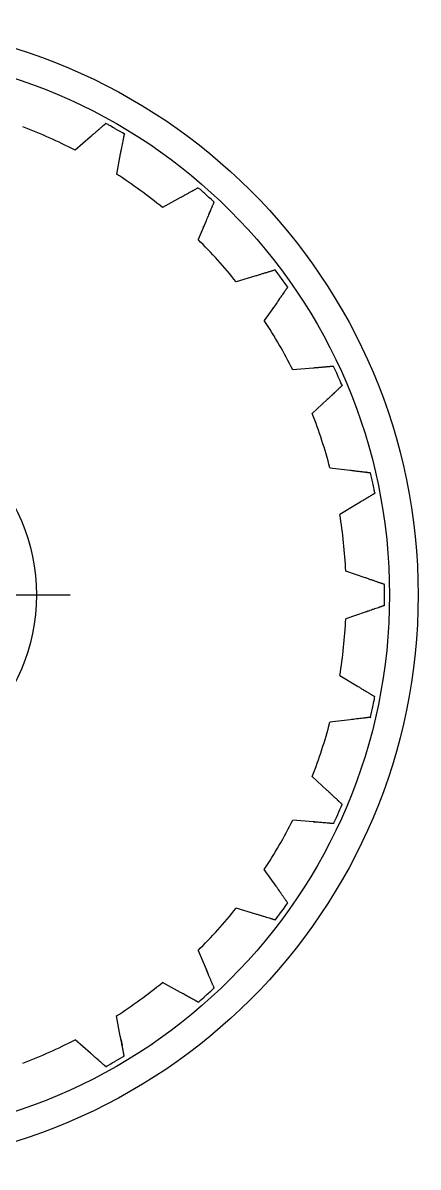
# Model space of a CAD drawing. Header units: millimetres. Extents: x -15 to 15, y -15 to 15.
# Drawn here: x 4.64 to 15, y -15 to 15 of the extents above; entities that cross this region are included whole.
import ezdxf

# ---------------------------------------------------------------- set-up
doc = ezdxf.new("R2010")
doc.units = ezdxf.units.MM

msp = doc.modelspace()

# ---------------------------------------------------------------- linework, layer by layer
at = {"color": 7, "linetype": 'Continuous', "lineweight": 25}
for p, q in [((9.149, 10.626), (9.149, 10.626)), ((9.377, 9.658), (9.381, 9.666)), ((9.341, 9.571), (9.341, 9.573)), ((11.21, 7.54), (11.212, 7.543)), ((13.646, 3.219), (13.633, 3.221)), ((13.748, 3.207), (13.751, 3.206)), ((13.864, 2.676), (13.866, 2.664)), ((14.093, 0.286), (14.09, 0.286)), ((14.117, -0.277), (14.117, -0.266)), ((13.749, -3.207), (13.749, -3.207)), ((12.27, -5.95), (12.294, -5.952)), ((6.819, -12.365), (6.83, -12.358))]:
    msp.add_line(p, q, dxfattribs=at)
at = {"color": 7, "linetype": 'Continuous'}
msp.add_line((0, 0), (5.882, 0), dxfattribs=at)
at = {"color": 7, "linetype": 'Continuous', "lineweight": 25, "flags": 128}
for points in [[(6.819, 12.365), (6.819, 12.365), (6.817, 12.364), (6.817, 12.363), (6.814, 12.361), (6.813, 12.36), (6.808, 12.356), (6.806, 12.354), (6.801, 12.349), (6.798, 12.347), (6.797, 12.345), (6.787, 12.337), (6.785, 12.335), (6.774, 12.326), (6.77, 12.322), (6.759, 12.313), (6.753, 12.307), (6.742, 12.298), (6.74, 12.296), (6.734, 12.291), (6.719, 12.278), (6.712, 12.272), (6.697, 12.259), (6.689, 12.252), (6.673, 12.238), (6.663, 12.229), (6.648, 12.216), (6.636, 12.206), (6.62, 12.192), (6.608, 12.181), (6.59, 12.166), (6.578, 12.155), (6.56, 12.139), (6.547, 12.128), (6.529, 12.112), (6.515, 12.1), (6.495, 12.083), (6.482, 12.072), (6.462, 12.054), (6.449, 12.043), (6.428, 12.025), (6.416, 12.014), (6.011, 11.662)], [(7.299, 12.087), (7.299, 12.087), (7.299, 12.087), (7.298, 12.085), (7.298, 12.085), (7.298, 12.083), (7.297, 12.08), (7.297, 12.076), (7.296, 12.071), (7.295, 12.067), (7.293, 12.059), (7.292, 12.055), (7.29, 12.043), (7.289, 12.04), (7.287, 12.029), (7.286, 12.024), (7.284, 12.009), (7.282, 12.002), (7.279, 11.987), (7.277, 11.977), (7.274, 11.962), (7.272, 11.949), (7.269, 11.935), (7.266, 11.918), (7.26, 11.886), (7.253, 11.853), (7.253, 11.85), (7.246, 11.817), (7.245, 11.813), (7.239, 11.778), (7.238, 11.774), (7.236, 11.764), (7.23, 11.734), (7.228, 11.724), (7.222, 11.692), (7.22, 11.682), (7.214, 11.65), (7.212, 11.639), (7.205, 11.607), (7.203, 11.595), (7.197, 11.563), (7.094, 11.036)], [(9.24, 10.677), (9.24, 10.677), (9.239, 10.676), (9.239, 10.676), (9.235, 10.674), (9.234, 10.673), (9.229, 10.67), (9.226, 10.669), (9.22, 10.665), (9.217, 10.663), (9.215, 10.663), (9.204, 10.656), (9.201, 10.655), (9.189, 10.648), (9.184, 10.645), (9.171, 10.638), (9.164, 10.634), (9.151, 10.627), (9.149, 10.626), (9.142, 10.622), (9.125, 10.613), (9.117, 10.608), (9.099, 10.599), (9.09, 10.593), (9.072, 10.583), (9.06, 10.577), (9.043, 10.567), (9.029, 10.559), (9.01, 10.549), (8.996, 10.541), (8.976, 10.53), (8.961, 10.522), (8.94, 10.51), (8.925, 10.502), (8.904, 10.49), (8.888, 10.481), (8.866, 10.469), (8.85, 10.46), (8.827, 10.447), (8.812, 10.439), (8.788, 10.426), (8.773, 10.418), (8.304, 10.158)], [(9.652, 10.306), (9.652, 10.306), (9.652, 10.306), (9.652, 10.304), (9.651, 10.304), (9.65, 10.301), (9.649, 10.299), (9.648, 10.295), (9.646, 10.29), (9.644, 10.287), (9.641, 10.279), (9.639, 10.275), (9.635, 10.264), (9.633, 10.261), (9.629, 10.251), (9.627, 10.246), (9.621, 10.233), (9.618, 10.226), (9.612, 10.212), (9.608, 10.202), (9.603, 10.189), (9.597, 10.176), (9.591, 10.162), (9.585, 10.147), (9.572, 10.117), (9.559, 10.086), (9.558, 10.083), (9.545, 10.052), (9.543, 10.048), (9.529, 10.016), (9.528, 10.012), (9.524, 10.003), (9.511, 9.974), (9.508, 9.965), (9.495, 9.935), (9.491, 9.926), (9.478, 9.895), (9.474, 9.885), (9.461, 9.855), (9.456, 9.844), (9.444, 9.814), (9.234, 9.32)], [(11.258, 8.522), (11.258, 8.522), (11.257, 8.522), (11.256, 8.522), (11.252, 8.52), (11.251, 8.52), (11.245, 8.518), (11.242, 8.517), (11.236, 8.515), (11.232, 8.514), (11.23, 8.514), (11.218, 8.51), (11.215, 8.509), (11.202, 8.505), (11.197, 8.503), (11.182, 8.499), (11.175, 8.497), (11.161, 8.492), (11.158, 8.492), (11.15, 8.489), (11.132, 8.484), (11.123, 8.481), (11.104, 8.475), (11.093, 8.472), (11.074, 8.466), (11.061, 8.462), (11.042, 8.456), (11.027, 8.451), (11.006, 8.445), (10.991, 8.44), (10.969, 8.434), (10.953, 8.429), (10.93, 8.422), (10.914, 8.417), (10.891, 8.41), (10.873, 8.404), (10.849, 8.397), (10.832, 8.392), (10.806, 8.384), (10.79, 8.379), (10.763, 8.371), (10.748, 8.366), (10.234, 8.209)], [(11.584, 8.074), (11.584, 8.074), (11.584, 8.074), (11.583, 8.072), (11.583, 8.072), (11.581, 8.07), (11.58, 8.067), (11.578, 8.065), (11.574, 8.06), (11.572, 8.057), (11.567, 8.05), (11.565, 8.047), (11.558, 8.037), (11.556, 8.034), (11.55, 8.025), (11.547, 8.021), (11.538, 8.009), (11.534, 8.002), (11.526, 7.99), (11.519, 7.981), (11.511, 7.969), (11.503, 7.958), (11.495, 7.946), (11.485, 7.932), (11.467, 7.906), (11.447, 7.878), (11.445, 7.876), (11.426, 7.848), (11.424, 7.845), (11.404, 7.816), (11.401, 7.812), (11.395, 7.804), (11.377, 7.779), (11.372, 7.77), (11.353, 7.744), (11.347, 7.735), (11.328, 7.708), (11.322, 7.7), (11.303, 7.673), (11.296, 7.663), (11.278, 7.636), (10.97, 7.197)], [(12.784, 5.995), (12.784, 5.995), (12.783, 5.995), (12.782, 5.995), (12.778, 5.995), (12.777, 5.995), (12.771, 5.994), (12.768, 5.994), (12.76, 5.993), (12.757, 5.993), (12.755, 5.993), (12.742, 5.992), (12.739, 5.991), (12.725, 5.99), (12.72, 5.99), (12.705, 5.988), (12.697, 5.988), (12.682, 5.986), (12.68, 5.986), (12.672, 5.985), (12.653, 5.984), (12.643, 5.983), (12.624, 5.981), (12.612, 5.98), (12.592, 5.978), (12.579, 5.977), (12.559, 5.976), (12.543, 5.974), (12.522, 5.972), (12.505, 5.971), (12.483, 5.969), (12.466, 5.967), (12.442, 5.965), (12.425, 5.964), (12.401, 5.962), (12.383, 5.96), (12.357, 5.958), (12.34, 5.956), (12.313, 5.954), (12.296, 5.953), (12.268, 5.95), (12.252, 5.949), (11.718, 5.902)], [(13.01, 5.489), (13.01, 5.489), (13.009, 5.489), (13.008, 5.487), (13.008, 5.487), (13.006, 5.486), (13.004, 5.484), (13.001, 5.481), (12.997, 5.477), (12.994, 5.475), (12.988, 5.469), (12.985, 5.466), (12.977, 5.458), (12.974, 5.456), (12.966, 5.448), (12.962, 5.445), (12.951, 5.435), (12.946, 5.429), (12.935, 5.419), (12.927, 5.412), (12.916, 5.402), (12.906, 5.393), (12.896, 5.383), (12.883, 5.371), (12.86, 5.349), (12.835, 5.326), (12.833, 5.324), (12.808, 5.301), (12.805, 5.298), (12.779, 5.274), (12.776, 5.271), (12.769, 5.264), (12.746, 5.243), (12.739, 5.236), (12.715, 5.214), (12.708, 5.207), (12.683, 5.185), (12.676, 5.177), (12.651, 5.155), (12.643, 5.147), (12.619, 5.125), (12.227, 4.759)], [(12.689, 3.337), (13.221, 3.271), (13.237, 3.269), (13.265, 3.266), (13.282, 3.264), (13.309, 3.261), (13.326, 3.258), (13.352, 3.255), (13.37, 3.253), (13.394, 3.25), (13.411, 3.248), (13.434, 3.245), (13.451, 3.243), (13.474, 3.24), (13.49, 3.238), (13.511, 3.236), (13.527, 3.234), (13.547, 3.231), (13.56, 3.23), (13.58, 3.227), (13.591, 3.226), (13.611, 3.223), (13.62, 3.222), (13.639, 3.22), (13.647, 3.219), (13.65, 3.219), (13.665, 3.217), (13.673, 3.216), (13.687, 3.214), (13.692, 3.213), (13.706, 3.212), (13.71, 3.211), (13.722, 3.21), (13.724, 3.21), (13.728, 3.209), (13.735, 3.208), (13.738, 3.208), (13.744, 3.207), (13.745, 3.207), (13.749, 3.207), (13.75, 3.206), (13.751, 3.206), (13.751, 3.206)], [(13.866, 2.664), (13.866, 2.664), (13.866, 2.664), (13.865, 2.663), (13.864, 2.663), (13.862, 2.662), (13.86, 2.66), (13.857, 2.658), (13.852, 2.655), (13.849, 2.653), (13.841, 2.649), (13.838, 2.647), (13.828, 2.641), (13.825, 2.639), (13.815, 2.633), (13.811, 2.631), (13.798, 2.623), (13.792, 2.619), (13.779, 2.611), (13.77, 2.606), (13.757, 2.598), (13.745, 2.591), (13.733, 2.584), (13.718, 2.575), (13.691, 2.559), (13.661, 2.541), (13.659, 2.54), (13.63, 2.522), (13.627, 2.52), (13.597, 2.502), (13.593, 2.5), (13.584, 2.495), (13.558, 2.478), (13.549, 2.473), (13.521, 2.457), (13.512, 2.451), (13.484, 2.434), (13.475, 2.429), (13.447, 2.412), (13.436, 2.406), (13.409, 2.389), (12.949, 2.113)], [(14.117, 0.277), (14.117, 0.277), (14.116, 0.278), (14.115, 0.278), (14.112, 0.279), (14.11, 0.28), (14.105, 0.282), (14.102, 0.283), (14.095, 0.285), (14.092, 0.286), (14.09, 0.287), (14.078, 0.291), (14.075, 0.292), (14.061, 0.296), (14.056, 0.298), (14.042, 0.303), (14.035, 0.306), (14.021, 0.31), (14.018, 0.311), (14.011, 0.314), (13.993, 0.32), (13.984, 0.323), (13.965, 0.33), (13.954, 0.333), (13.935, 0.34), (13.923, 0.344), (13.904, 0.351), (13.889, 0.356), (13.868, 0.363), (13.853, 0.368), (13.831, 0.376), (13.815, 0.381), (13.793, 0.389), (13.777, 0.394), (13.754, 0.402), (13.737, 0.408), (13.712, 0.417), (13.696, 0.422), (13.67, 0.431), (13.654, 0.437), (13.628, 0.446), (13.613, 0.451), (13.105, 0.626)], [(14.117, -0.277), (14.117, -0.277), (14.117, -0.277), (14.115, -0.278), (14.115, -0.278), (14.113, -0.279), (14.11, -0.28), (14.107, -0.281), (14.102, -0.283), (14.098, -0.284), (14.09, -0.287), (14.086, -0.288), (14.075, -0.292), (14.071, -0.293), (14.061, -0.297), (14.056, -0.298), (14.042, -0.303), (14.035, -0.306), (14.021, -0.31), (14.011, -0.314), (13.997, -0.319), (13.984, -0.323), (13.97, -0.328), (13.955, -0.333), (13.924, -0.344), (13.891, -0.355), (13.889, -0.356), (13.857, -0.367), (13.853, -0.368), (13.82, -0.38), (13.816, -0.381), (13.806, -0.384), (13.777, -0.394), (13.767, -0.398), (13.737, -0.408), (13.727, -0.412), (13.696, -0.422), (13.685, -0.426), (13.654, -0.437), (13.643, -0.441), (13.613, -0.451), (13.105, -0.626)], [(12.949, -2.113), (13.409, -2.389), (13.423, -2.397), (13.447, -2.412), (13.461, -2.42), (13.484, -2.434), (13.499, -2.443), (13.521, -2.457), (13.537, -2.466), (13.558, -2.478), (13.572, -2.487), (13.593, -2.5), (13.607, -2.508), (13.627, -2.52), (13.641, -2.528), (13.659, -2.54), (13.673, -2.548), (13.69, -2.558), (13.701, -2.565), (13.719, -2.575), (13.728, -2.581), (13.745, -2.591), (13.753, -2.596), (13.77, -2.606), (13.777, -2.61), (13.779, -2.612), (13.792, -2.619), (13.799, -2.623), (13.811, -2.631), (13.816, -2.634), (13.828, -2.641), (13.831, -2.643), (13.842, -2.649), (13.843, -2.65), (13.846, -2.652), (13.852, -2.655), (13.855, -2.657), (13.86, -2.66), (13.861, -2.661), (13.865, -2.663), (13.865, -2.663), (13.866, -2.664), (13.866, -2.664)], [(13.751, -3.206), (13.751, -3.206), (13.751, -3.206), (13.749, -3.207), (13.749, -3.207), (13.747, -3.207), (13.744, -3.207), (13.74, -3.208), (13.735, -3.208), (13.731, -3.209), (13.722, -3.21), (13.718, -3.21), (13.706, -3.212), (13.703, -3.212), (13.692, -3.214), (13.687, -3.214), (13.672, -3.216), (13.665, -3.217), (13.65, -3.219), (13.639, -3.22), (13.625, -3.222), (13.611, -3.223), (13.597, -3.225), (13.58, -3.227), (13.548, -3.231), (13.514, -3.235), (13.511, -3.236), (13.477, -3.24), (13.474, -3.24), (13.439, -3.245), (13.434, -3.245), (13.424, -3.246), (13.394, -3.25), (13.384, -3.251), (13.352, -3.255), (13.341, -3.257), (13.309, -3.261), (13.298, -3.262), (13.265, -3.266), (13.253, -3.267), (13.221, -3.271), (12.689, -3.337)], [(13.01, -5.489), (13.01, -5.489), (13.008, -5.488), (13.008, -5.487), (13.005, -5.485), (13.004, -5.484), (13, -5.48), (12.997, -5.477), (12.992, -5.473), (12.99, -5.47), (12.988, -5.469), (12.979, -5.46), (12.977, -5.458), (12.966, -5.448), (12.962, -5.445), (12.952, -5.435), (12.946, -5.429), (12.935, -5.419), (12.933, -5.417), (12.927, -5.412), (12.913, -5.399), (12.906, -5.393), (12.892, -5.379), (12.884, -5.371), (12.869, -5.357), (12.859, -5.348), (12.844, -5.335), (12.833, -5.324), (12.817, -5.309), (12.805, -5.298), (12.788, -5.282), (12.776, -5.271), (12.759, -5.255), (12.746, -5.243), (12.729, -5.227), (12.715, -5.214), (12.696, -5.197), (12.683, -5.185), (12.664, -5.166), (12.651, -5.155), (12.631, -5.136), (12.619, -5.125), (12.227, -4.759)], [(12.784, -5.995), (12.784, -5.995), (12.784, -5.995), (12.782, -5.995), (12.782, -5.995), (12.779, -5.995), (12.776, -5.995), (12.773, -5.994), (12.767, -5.994), (12.763, -5.993), (12.755, -5.993), (12.751, -5.992), (12.739, -5.991), (12.736, -5.991), (12.725, -5.99), (12.72, -5.99), (12.705, -5.988), (12.697, -5.988), (12.682, -5.986), (12.672, -5.985), (12.657, -5.984), (12.643, -5.983), (12.629, -5.982), (12.613, -5.98), (12.58, -5.977), (12.546, -5.974), (12.543, -5.974), (12.509, -5.971), (12.506, -5.971), (12.471, -5.968), (12.466, -5.967), (12.456, -5.967), (12.425, -5.964), (12.415, -5.963), (12.383, -5.96), (12.373, -5.959), (12.34, -5.956), (12.329, -5.955), (12.296, -5.953), (12.284, -5.951), (12.252, -5.949), (11.718, -5.902)], [(11.584, -8.074), (11.584, -8.074), (11.583, -8.072), (11.583, -8.072), (11.581, -8.069), (11.58, -8.068), (11.576, -8.063), (11.575, -8.06), (11.57, -8.054), (11.568, -8.051), (11.567, -8.05), (11.56, -8.039), (11.558, -8.037), (11.55, -8.025), (11.547, -8.021), (11.539, -8.009), (11.534, -8.002), (11.526, -7.99), (11.524, -7.988), (11.519, -7.981), (11.508, -7.966), (11.503, -7.958), (11.492, -7.942), (11.485, -7.933), (11.474, -7.916), (11.466, -7.905), (11.455, -7.889), (11.445, -7.876), (11.433, -7.858), (11.424, -7.845), (11.411, -7.826), (11.401, -7.812), (11.387, -7.793), (11.377, -7.779), (11.364, -7.759), (11.353, -7.744), (11.338, -7.723), (11.328, -7.708), (11.313, -7.686), (11.303, -7.673), (11.287, -7.65), (11.278, -7.636), (10.97, -7.197)], [(11.258, -8.522), (11.258, -8.522), (11.258, -8.522), (11.256, -8.522), (11.256, -8.521), (11.254, -8.521), (11.251, -8.52), (11.247, -8.519), (11.242, -8.517), (11.238, -8.516), (11.23, -8.514), (11.227, -8.513), (11.215, -8.509), (11.212, -8.508), (11.201, -8.505), (11.197, -8.503), (11.182, -8.499), (11.175, -8.497), (11.161, -8.492), (11.15, -8.489), (11.136, -8.485), (11.123, -8.481), (11.109, -8.477), (11.094, -8.472), (11.062, -8.462), (11.03, -8.452), (11.027, -8.452), (10.994, -8.442), (10.991, -8.44), (10.957, -8.43), (10.953, -8.429), (10.943, -8.426), (10.914, -8.417), (10.904, -8.414), (10.873, -8.404), (10.863, -8.401), (10.832, -8.392), (10.821, -8.389), (10.79, -8.379), (10.778, -8.375), (10.748, -8.366), (10.234, -8.209)], [(9.234, -9.32), (9.444, -9.814), (9.45, -9.829), (9.461, -9.855), (9.468, -9.87), (9.478, -9.895), (9.485, -9.911), (9.495, -9.935), (9.502, -9.952), (9.511, -9.974), (9.518, -9.99), (9.528, -10.012), (9.534, -10.027), (9.543, -10.048), (9.549, -10.063), (9.558, -10.083), (9.564, -10.098), (9.572, -10.116), (9.577, -10.128), (9.585, -10.147), (9.589, -10.157), (9.597, -10.176), (9.601, -10.184), (9.608, -10.202), (9.611, -10.209), (9.612, -10.212), (9.618, -10.226), (9.621, -10.233), (9.627, -10.246), (9.629, -10.251), (9.635, -10.264), (9.636, -10.267), (9.641, -10.279), (9.642, -10.281), (9.643, -10.284), (9.646, -10.29), (9.647, -10.293), (9.649, -10.299), (9.65, -10.3), (9.652, -10.304), (9.652, -10.304), (9.652, -10.306), (9.652, -10.306)], [(9.24, -10.677), (9.24, -10.677), (9.24, -10.677), (9.239, -10.676), (9.238, -10.676), (9.236, -10.674), (9.234, -10.673), (9.231, -10.671), (9.226, -10.669), (9.222, -10.667), (9.215, -10.663), (9.211, -10.661), (9.201, -10.655), (9.198, -10.653), (9.188, -10.648), (9.184, -10.645), (9.171, -10.638), (9.164, -10.634), (9.151, -10.627), (9.142, -10.622), (9.129, -10.615), (9.117, -10.608), (9.104, -10.601), (9.09, -10.593), (9.061, -10.577), (9.031, -10.561), (9.029, -10.56), (8.999, -10.543), (8.996, -10.541), (8.965, -10.524), (8.961, -10.522), (8.952, -10.517), (8.925, -10.502), (8.916, -10.497), (8.888, -10.481), (8.879, -10.476), (8.85, -10.46), (8.841, -10.455), (8.812, -10.439), (8.801, -10.433), (8.773, -10.418), (8.304, -10.158)], [(7.299, -12.087), (7.299, -12.087), (7.298, -12.086), (7.298, -12.085), (7.298, -12.081), (7.297, -12.08), (7.296, -12.074), (7.296, -12.071), (7.294, -12.064), (7.293, -12.061), (7.293, -12.059), (7.291, -12.046), (7.29, -12.043), (7.287, -12.029), (7.286, -12.024), (7.284, -12.01), (7.282, -12.002), (7.279, -11.987), (7.279, -11.984), (7.277, -11.977), (7.274, -11.958), (7.272, -11.949), (7.268, -11.929), (7.266, -11.918), (7.262, -11.898), (7.259, -11.885), (7.256, -11.866), (7.253, -11.85), (7.248, -11.829), (7.245, -11.813), (7.241, -11.79), (7.238, -11.774), (7.233, -11.751), (7.23, -11.734), (7.225, -11.71), (7.222, -11.692), (7.217, -11.667), (7.214, -11.65), (7.208, -11.623), (7.205, -11.607), (7.2, -11.579), (7.197, -11.563), (7.094, -11.036)], [(6.819, -12.365), (6.819, -12.365), (6.819, -12.364), (6.817, -12.363), (6.817, -12.363), (6.815, -12.361), (6.813, -12.36), (6.81, -12.357), (6.806, -12.354), (6.803, -12.351), (6.797, -12.345), (6.794, -12.343), (6.785, -12.335), (6.782, -12.333), (6.774, -12.325), (6.77, -12.322), (6.759, -12.312), (6.753, -12.307), (6.742, -12.298), (6.734, -12.291), (6.722, -12.281), (6.712, -12.272), (6.701, -12.262), (6.689, -12.252), (6.664, -12.23), (6.638, -12.208), (6.636, -12.206), (6.61, -12.184), (6.608, -12.181), (6.581, -12.158), (6.578, -12.155), (6.57, -12.149), (6.547, -12.128), (6.539, -12.122), (6.515, -12.1), (6.507, -12.094), (6.482, -12.072), (6.474, -12.065), (6.449, -12.043), (6.44, -12.035), (6.416, -12.014), (6.011, -11.662)]]:
    msp.add_lwpolyline(points, dxfattribs=at)
at = {"color": 7, "linetype": 'Continuous', "lineweight": 25}
for radius in [15, 14.25, 5]:
    msp.add_circle((0, 0), radius, dxfattribs=at)
for centre, radius, start, end in [((0, 0), 13.12, 62.7335, 69.2665), ((0, 0), 13.12, 50.7336, 57.2664), ((3.351, 3.835), 9.027, 47.4321, 49.2771), ((0, 0), 13.12, 38.7336, 45.2664), ((0, 0), 13.12, 26.7335, 33.2665), ((0, 0), 13.12, 14.7336, 21.2665), ((0, 0), 13.12, 2.7335, 9.2665), ((0, 0), 13.12, 350.7335, 357.2665), ((0, 0), 13.12, 338.7335, 345.2664), ((4.683, -2.002), 9.027, 335.432, 337.2772), ((0, 0), 13.12, 326.7335, 333.2665), ((0, 0), 13.12, 314.7336, 321.2664), ((0, 0), 13.12, 302.7336, 309.2664), ((0, 0), 13.12, 290.7335, 297.2665)]:
    msp.add_arc(centre, radius, start, end, dxfattribs=at)
for points, knots in [([(7.299, 12.087), (7.312, 12.079), (7.345, 12.06), (7.132, 12.185), (7.059, 12.227), (7.009, 12.256), (6.93, 12.302), (6.902, 12.318), (6.86, 12.341), (6.819, 12.365)], [0, 0, 0, 0, 0.259265, 0.625878, 0.627355, 0.628742, 0.855991, 0.856352, 1, 1, 1, 1]), ([(9.652, 10.306), (9.658, 10.3), (9.675, 10.285), (9.543, 10.406), (9.458, 10.483)], [0, 0, 0, 0, 0.355166, 1, 1, 1, 1]), ([(11.584, 8.074), (11.587, 8.07), (11.598, 8.054), (11.475, 8.228), (11.423, 8.3), (11.369, 8.375), (11.275, 8.499), (11.258, 8.522), (11.258, 8.522)], [0, 0, 0, 0, 0.146613, 0.570335, 0.571687, 0.573006, 0.996704, 1, 1, 1, 1]), ([(13.01, 5.489), (13.01, 5.487), (13.014, 5.479), (12.958, 5.61), (12.922, 5.691), (12.91, 5.717), (12.861, 5.827), (12.797, 5.968), (12.784, 5.995), (12.784, 5.995)], [0, 0, 0, 0, 0.072378, 0.391658, 0.391945, 0.534748, 0.535811, 0.994723, 1, 1, 1, 1]), ([(13.864, 2.676), (13.858, 2.709), (13.852, 2.741), (13.834, 2.823), (13.822, 2.88), (13.791, 3.026), (13.758, 3.177), (13.751, 3.206), (13.751, 3.206)], [0, 0, 0, 0, 0.176666, 0.177608, 0.490217, 0.492827, 0.992368, 1, 1, 1, 1]), ([(14.117, -0.266), (14.118, -0.264), (14.118, -0.261), (14.118, -0.174), (14.118, -0.084), (14.118, 0.085), (14.118, 0.225), (14.118, 0.258), (14.117, 0.268), (14.117, 0.277)], [0, 0, 0, 0, 0.045772, 0.047003, 0.486249, 0.489457, 0.923772, 0.927361, 1, 1, 1, 1]), ([(13.751, -3.206), (13.748, -3.222), (13.74, -3.259), (13.792, -3.018), (13.81, -2.935), (13.822, -2.878), (13.842, -2.789), (13.848, -2.758), (13.857, -2.711), (13.866, -2.664)], [0, 0, 0, 0, 0.2596166, 0.6260565, 0.6275324, 0.6289163, 0.8560601, 0.8564208, 1, 1, 1, 1]), ([(12.784, -5.995), (12.781, -6.003), (12.771, -6.024), (12.845, -5.86), (12.893, -5.755)], [0, 0, 0, 0, 0.355528, 1, 1, 1, 1]), ([(11.258, -8.522), (11.255, -8.526), (11.244, -8.541), (11.371, -8.371), (11.423, -8.3), (11.478, -8.224), (11.568, -8.097), (11.584, -8.074), (11.584, -8.074)], [0, 0, 0, 0, 0.146695, 0.570371, 0.571719, 0.573035, 0.996691, 1, 1, 1, 1]), ([(9.24, -10.677), (9.239, -10.678), (9.233, -10.683), (9.34, -10.59), (9.405, -10.531), (9.426, -10.512), (9.516, -10.431), (9.631, -10.326), (9.652, -10.306), (9.652, -10.306)], [0, 0, 0, 0, 0.0720334, 0.3914194, 0.3917059, 0.5345615, 0.535624, 0.9946879, 1, 1, 1, 1]), ([(7.214, -11.653), (7.214, -11.652), (7.213, -11.646), (7.211, -11.635), (7.209, -11.626)], [0, 0, 0, 0, 0.146607, 1, 1, 1, 1]), ([(7.216, -11.663), (7.231, -11.738), (7.263, -11.902), (7.229, -11.73), (7.211, -11.638)], [0, 0, 0, 0, 0.463837, 1, 1, 1, 1]), ([(6.83, -12.358), (6.858, -12.343), (6.887, -12.327), (6.959, -12.285), (7.01, -12.255), (7.139, -12.181), (7.272, -12.103), (7.298, -12.088), (7.299, -12.087)], [0, 0, 0, 0, 0.17677, 0.177721, 0.490311, 0.492922, 0.992432, 1, 1, 1, 1])]:
    msp.add_open_spline(points, degree=3, knots=knots, dxfattribs=at)

doc.saveas('drawing.dxf')
